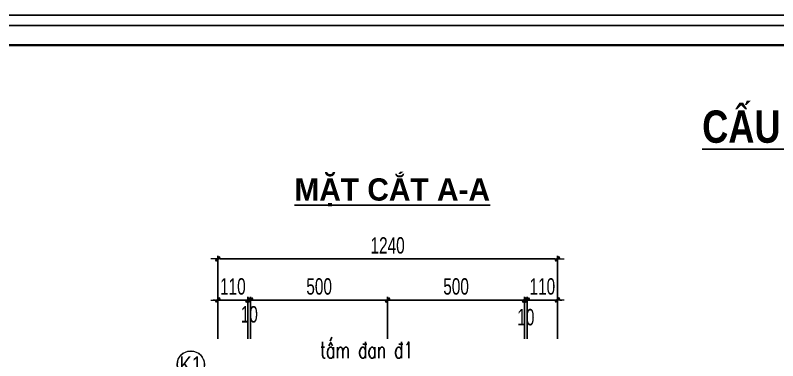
# Model space of a CAD drawing. Header units: inches. Extents: x 2792 to 53517, y -20644 to 27576.
# Drawn here: x 27826 to 30611, y 25689 to 26952 of the extents above; entities that cross this region are included whole.
import ezdxf
from ezdxf.enums import TextEntityAlignment as Align

# ---------------------------------------------------------------- set-up
doc = ezdxf.new("R2010")
doc.units = ezdxf.units.IN
doc.header["$MEASUREMENT"] = 0
doc.set_wipeout_variables(frame=1)
for name, color, linetype, lineweight in [('2 - Text2', 2, 'Continuous', 20), ('LC Dim', 8, 'Continuous', 18), ('LC ISO', 153, 'Continuous', 13), ('LC Khac', 4, 'Continuous', 9), ('LC Net manh', 9, 'Continuous', 5), ('LC Text1', 3, 'Continuous', 20), ('LC Text2', 7, 'Continuous', 25), ('THEP', 1, 'Continuous', 35)]:
    doc.layers.add(name, color=color, linetype=linetype, lineweight=lineweight)
doc.layers.add('ENTTNTHIETKE1', color=2, linetype='Continuous')
doc.layers.add('KHUNGTEN', color=5, linetype='Continuous')
doc.styles.add('EG 1', font='')
doc.styles.add('General text 2', font='arial.ttf')
doc.styles.add('HOATBIF', font='hoatbif.shx', dxfattribs={"width": 0.7})
doc.styles.add('LC 1', font='')
doc.styles.add('LC 3', font='vnsimli.shx', dxfattribs={"width": 0.75})
doc.styles.add('LC3', font='', dxfattribs={"width": 0.8})
doc.styles.get('EG 1').set_extended_font_data('.VnAvantH', bold=True)
doc.styles.get('LC 1').set_extended_font_data('.VnAvantH', bold=True)
doc.styles.get('LC3').set_extended_font_data('.VnArialH', bold=True)
doc.dimstyles.new('1-100(1-25)', dxfattribs={"dimscale": 25, "dimtxt": 2.5, "dimasz": 0.35, "dimexe": 0.5, "dimexo": 0, "dimgap": 0.8, "dimtad": 1, "dimdec": 0, "dimzin": 0, "dimdsep": 46, "dimtxsty": 'HOATBIF', "dimblk1": 'DOT', "dimblk2": 'DOT', "dimsah": 1, "dimcen": -1, "dimdle": 1, "dimclrd": 256, "dimclre": 256, "dimclrt": 4, "dimadec": 3, "dimazin": 2, "dimtfac": 0.333333, "dimtdec": 0, "dimtix": 1, "dimtmove": 2, "dimatfit": 3, "dimldrblk": 'DOT', "dimfxl": 1, "dimtvp": 0.833333, "dimtolj": 1, "dimtzin": 0, "dimarcsym": 0})

# ---------------------------------------------------------------- blocks, each defined once
blk = doc.blocks.new('DOT')
at = {"layer": 'LC Dim'}
blk.add_line((-3, 0), (3, 0), dxfattribs=at)
at = {"layer": 'LC Dim', "color": 4}
blk.add_line((-1, -1), (1, 1), dxfattribs=at)
blk.add_lwpolyline([(0.5, 1), (-1, -0.5), (-0.5, -1), (1, 0.5)], close=True, dxfattribs=at)
blk = doc.blocks.new('*D39')
at = {"layer": 'Defpoints', "color": 0, "transparency": 16777216}
for p in [(29695.9, 25911.5), (29685.9, 25769), (29695.9, 25769)]:
    blk.add_point(p, dxfattribs=at)
at = {"layer": 'LC Dim', "lineweight": -2, "transparency": 16777216}
for p, q in [((29685.9, 25769), (29685.9, 25923.5)), ((29695.9, 25769), (29695.9, 25923.5)), ((29677.5, 25911.5), (29669.1, 25911.5)), ((29685.9, 25911.5), (29695.9, 25911.5)), ((29704.3, 25911.5), (29712.7, 25911.5))]:
    blk.add_line(p, q, dxfattribs=at)
at = {"layer": 'LC Dim', "lineweight": -2, "transparency": 16777216, "xscale": 8.399999999999999, "yscale": 8.399999999999999, "zscale": 8.399999999999999}
blk.add_blockref('DOT', (29685.9, 25911.5), dxfattribs=at)
at = {"layer": 'LC Dim', "lineweight": -2, "transparency": 16777216, "xscale": 8.399999999999999, "yscale": 8.399999999999999, "zscale": 8.399999999999999, "rotation": 180}
blk.add_blockref('DOT', (29695.9, 25911.5), dxfattribs=at)
at = {"layer": 'LC Dim', "color": 4, "transparency": 16777216, "insert": (29690.9, 25848.4), "char_height": 60, "attachment_point": 5, "style": 'HOATBIF'}
blk.add_mtext('\\A1;10', dxfattribs=at)
blk = doc.blocks.new('_Dot')
at = {"color": 0, "linetype": 'ByBlock', "lineweight": -2}
blk.add_line((-0.5, 0), (-1, 0), dxfattribs=at)
at = {"color": 0, "linetype": 'ByBlock', "const_width": 0.5}
blk.add_lwpolyline([(-0.25, 0, 1), (0.25, 0, 1)], format="xyb", close=True, dxfattribs=at)
blk = doc.blocks.new('*D45')
at = {"layer": 'Defpoints', "color": 0, "transparency": 16777216}
for p in [(28676, 25911.5), (28566, 25769), (28676, 25769)]:
    blk.add_point(p, dxfattribs=at)
at = {"layer": 'LC Dim', "lineweight": -2, "transparency": 16777216}
for p, q in [((28566, 25769), (28566, 25923.5)), ((28676, 25769), (28676, 25923.5)), ((28557.6, 25911.5), (28549.2, 25911.5)), ((28566, 25911.5), (28676, 25911.5)), ((28684.4, 25911.5), (28692.8, 25911.5))]:
    blk.add_line(p, q, dxfattribs=at)
at = {"layer": 'LC Dim', "lineweight": -2, "transparency": 16777216, "xscale": 8.399999999999999, "yscale": 8.399999999999999, "zscale": 8.399999999999999}
blk.add_blockref('DOT', (28566, 25911.5), dxfattribs=at)
at = {"layer": 'LC Dim', "lineweight": -2, "transparency": 16777216, "xscale": 8.399999999999999, "yscale": 8.399999999999999, "zscale": 8.399999999999999, "rotation": 180}
blk.add_blockref('DOT', (28676, 25911.5), dxfattribs=at)
at = {"layer": 'LC Dim', "color": 4, "transparency": 16777216, "insert": (28621, 25960.7), "char_height": 60, "attachment_point": 5, "style": 'HOATBIF'}
blk.add_mtext('\\A1;110', dxfattribs=at)
blk = doc.blocks.new('*D46')
at = {"layer": 'Defpoints', "color": 0, "transparency": 16777216}
for p in [(28685.9, 25911.5), (28676, 25769), (28685.9, 25769)]:
    blk.add_point(p, dxfattribs=at)
at = {"layer": 'LC Dim', "lineweight": -2, "transparency": 16777216}
for p, q in [((28676, 25769), (28676, 25923.5)), ((28685.9, 25769), (28685.9, 25923.5)), ((28667.6, 25911.5), (28659.2, 25911.5)), ((28676, 25911.5), (28685.9, 25911.5)), ((28694.3, 25911.5), (28702.7, 25911.5))]:
    blk.add_line(p, q, dxfattribs=at)
at = {"layer": 'LC Dim', "lineweight": -2, "transparency": 16777216, "xscale": 8.399999999999999, "yscale": 8.399999999999999, "zscale": 8.399999999999999}
blk.add_blockref('DOT', (28676, 25911.5), dxfattribs=at)
at = {"layer": 'LC Dim', "lineweight": -2, "transparency": 16777216, "xscale": 8.399999999999999, "yscale": 8.399999999999999, "zscale": 8.399999999999999, "rotation": 180}
blk.add_blockref('DOT', (28685.9, 25911.5), dxfattribs=at)
at = {"layer": 'LC Dim', "color": 4, "transparency": 16777216, "insert": (28681, 25858.8), "char_height": 60, "attachment_point": 5, "style": 'HOATBIF'}
blk.add_mtext('\\A1;10', dxfattribs=at)
blk = doc.blocks.new('*D47')
at = {"layer": 'Defpoints', "color": 0, "transparency": 16777216}
for p in [(29186, 25911.5), (28685.9, 25769), (29186, 25769)]:
    blk.add_point(p, dxfattribs=at)
at = {"layer": 'LC Dim', "lineweight": -2, "transparency": 16777216}
for p, q in [((28685.9, 25769), (28685.9, 25923.5)), ((29186, 25769), (29186, 25923.5)), ((28694.3, 25911.5), (29177.6, 25911.5))]:
    blk.add_line(p, q, dxfattribs=at)
at = {"layer": 'LC Dim', "lineweight": -2, "transparency": 16777216, "xscale": 8.399999999999999, "yscale": 8.399999999999999, "zscale": 8.399999999999999, "rotation": 180}
blk.add_blockref('DOT', (28685.9, 25911.5), dxfattribs=at)
at = {"layer": 'LC Dim', "lineweight": -2, "transparency": 16777216, "xscale": 8.399999999999999, "yscale": 8.399999999999999, "zscale": 8.399999999999999}
blk.add_blockref('DOT', (29186, 25911.5), dxfattribs=at)
at = {"layer": 'LC Dim', "color": 4, "transparency": 16777216, "insert": (28936, 25960.7), "char_height": 60, "attachment_point": 5, "style": 'HOATBIF'}
blk.add_mtext('\\A1;500', dxfattribs=at)
blk = doc.blocks.new('*D48')
at = {"layer": 'Defpoints', "color": 0, "transparency": 16777216}
for p in [(29685.9, 25911.5), (29186, 25769), (29685.9, 25769)]:
    blk.add_point(p, dxfattribs=at)
at = {"layer": 'LC Dim', "lineweight": -2, "transparency": 16777216}
for p, q in [((29186, 25769), (29186, 25923.5)), ((29685.9, 25769), (29685.9, 25923.5)), ((29194.4, 25911.5), (29677.5, 25911.5))]:
    blk.add_line(p, q, dxfattribs=at)
at = {"layer": 'LC Dim', "lineweight": -2, "transparency": 16777216, "xscale": 8.399999999999999, "yscale": 8.399999999999999, "zscale": 8.399999999999999, "rotation": 180}
blk.add_blockref('DOT', (29186, 25911.5), dxfattribs=at)
at = {"layer": 'LC Dim', "lineweight": -2, "transparency": 16777216, "xscale": 8.399999999999999, "yscale": 8.399999999999999, "zscale": 8.399999999999999}
blk.add_blockref('DOT', (29685.9, 25911.5), dxfattribs=at)
at = {"layer": 'LC Dim', "color": 4, "transparency": 16777216, "insert": (29436, 25960.7), "char_height": 60, "attachment_point": 5, "style": 'HOATBIF'}
blk.add_mtext('\\A1;500', dxfattribs=at)
blk = doc.blocks.new('*D49')
at = {"layer": 'Defpoints', "color": 0, "transparency": 16777216}
for p in [(29805.9, 25911.5), (29695.9, 25769), (29805.9, 25769)]:
    blk.add_point(p, dxfattribs=at)
at = {"layer": 'LC Dim', "lineweight": -2, "transparency": 16777216}
for p, q in [((29695.9, 25769), (29695.9, 25923.5)), ((29805.9, 25769), (29805.9, 25923.5)), ((29687.5, 25911.5), (29679.1, 25911.5)), ((29695.9, 25911.5), (29805.9, 25911.5)), ((29814.3, 25911.5), (29822.7, 25911.5))]:
    blk.add_line(p, q, dxfattribs=at)
at = {"layer": 'LC Dim', "lineweight": -2, "transparency": 16777216, "xscale": 8.399999999999999, "yscale": 8.399999999999999, "zscale": 8.399999999999999}
blk.add_blockref('DOT', (29695.9, 25911.5), dxfattribs=at)
at = {"layer": 'LC Dim', "lineweight": -2, "transparency": 16777216, "xscale": 8.399999999999999, "yscale": 8.399999999999999, "zscale": 8.399999999999999, "rotation": 180}
blk.add_blockref('DOT', (29805.9, 25911.5), dxfattribs=at)
at = {"layer": 'LC Dim', "color": 4, "transparency": 16777216, "insert": (29750.9, 25960.7), "char_height": 60, "attachment_point": 5, "style": 'HOATBIF'}
blk.add_mtext('\\A1;110', dxfattribs=at)
blk = doc.blocks.new('*D50')
at = {"layer": 'Defpoints', "color": 0, "transparency": 16777216}
for p in [(29805.9, 26061.5), (28566, 25769), (29805.9, 25769)]:
    blk.add_point(p, dxfattribs=at)
at = {"layer": 'LC Dim', "lineweight": -2, "transparency": 16777216}
for p, q in [((28566, 25769), (28566, 26073.5)), ((28574.4, 26061.5), (29797.5, 26061.5)), ((29805.9, 25769), (29805.9, 26073.5))]:
    blk.add_line(p, q, dxfattribs=at)
at = {"layer": 'LC Dim', "lineweight": -2, "transparency": 16777216, "xscale": 8.399999999999999, "yscale": 8.399999999999999, "zscale": 8.399999999999999, "rotation": 180}
blk.add_blockref('DOT', (28566, 26061.5), dxfattribs=at)
at = {"layer": 'LC Dim', "lineweight": -2, "transparency": 16777216, "xscale": 8.399999999999999, "yscale": 8.399999999999999, "zscale": 8.399999999999999}
blk.add_blockref('DOT', (29805.9, 26061.5), dxfattribs=at)
at = {"layer": 'LC Dim', "color": 4, "transparency": 16777216, "insert": (29186, 26110.7), "char_height": 60, "attachment_point": 5, "style": 'HOATBIF'}
blk.add_mtext('\\A1;1240', dxfattribs=at)
blk = doc.blocks.new('TIEUDE1')
at = {"layer": '2 - Text2', "color": 7, "style": 'EG 1'}
blk.add_attdef('TIªU§Ò', text='', height=5, dxfattribs=at).set_placement((0, 0), align=Align.BOTTOM_CENTER)
blk.add_attdef('TL', text='', height=3, dxfattribs=at).set_placement((0, -2), align=Align.TOP_CENTER)
blk = doc.blocks.new('khung vpn')
at = {"layer": 'Defpoints'}
blk.add_line((52556.46, -4195.446), (52498.758, -4195.446), dxfattribs=at)
at = {"layer": 'KHUNGTEN'}
blk.add_lwpolyline([(52556.243, -4234.885), (52502.048, -4234.885), (52502.048, -4195.662), (52556.243, -4195.662)], close=True, dxfattribs=at)
at = {"layer": 'THEP'}
blk.add_lwpolyline([(52555.832, -4234.474), (52502.459, -4234.474), (52502.459, -4196.073), (52555.832, -4196.073)], close=True, dxfattribs=at)
blk = doc.blocks.new('TIEUDE2')
at = {"layer": 'LC Text2', "color": 7, "style": 'LC 1'}
blk.add_attdef('%%UTIªU§Ò', text='', height=3.5, dxfattribs=at).set_placement((0, 0), align=Align.BOTTOM_CENTER)
blk.add_attdef('TL', text='', height=2.2, dxfattribs=at).set_placement((0, -1.8), align=Align.TOP_CENTER)
blk = doc.blocks.new('CT')
at = {"layer": 'LC Khac'}
blk.add_hatch(color=252, dxfattribs=at).paths.add_polyline_path([(3.25, 1.6), (1.64, 1.6), (1.64, 0)])
at = {"layer": 'LC Khac', "color": 9, "ltscale": 50}
for p, q in [((0.05, 3.14), (12, 3.14)), ((12.09, 0), (0, 0))]:
    blk.add_line(p, q, dxfattribs=at)
for points in [[(1.64, 6.43), (1.64, 0)], [(1.64, 0), (0.03, 1.6), (1.64, 1.6)], [(1.64, 0), (3.25, 1.6), (1.64, 1.6)]]:
    blk.add_lwpolyline(points, dxfattribs=at)
at = {"layer": 'LC Khac', "color": 3, "style": 'LC 3', "width": 0.75}
blk.add_attdef('CT', (1.91, 3.5), '', height=2.2, dxfattribs=at)
blk = doc.blocks.new('*U7')
at = {"layer": 'Defpoints'}
blk.add_lwpolyline([(0, 4.25), (-2.5, 3.44), (-4.04, 1.31), (-4.04, -1.31), (-2.5, -3.44), (0, -4.25), (2.5, -3.44), (4.04, -1.31), (4.04, 1.31), (2.5, 3.44)], close=True, dxfattribs=at)
at = {"layer": 'LC Text1', "style": 'General text 2', "width": 0.8, "flags": 8}
blk.add_attdef('SYMBOL', text='', height=5.2, dxfattribs=at).set_placement((0, 0), align=Align.MIDDLE_CENTER)
blk.add_wipeout([(0, 4.25), (-2.5, 3.44), (-4.04, 1.31), (-4.04, -1.31), (-2.5, -3.44), (0, -4.25), (2.5, -3.44), (4.04, -1.31), (4.04, 1.31), (2.5, 3.44)]).dxf.layer = 'LC Net manh'
at = {"layer": 'LC ISO'}
blk.add_circle((0, 0), 4.25, dxfattribs=at)

msp = doc.modelspace()

# ---------------------------------------------------------------- block references
at = {"layer": 'ENTTNTHIETKE1', "color": 6, "xscale": 174.6923362277684, "yscale": 174.6923362275322, "zscale": 174.6923362275149}
msp.add_blockref('khung vpn', (-9144699.3, 759864.6, 0), dxfattribs=at)
at = {"layer": 'LC Text1'}
ref = msp.add_blockref('CT', (27833, 25578.4, 0), dxfattribs=dict(at, xscale=-24.00000017379419, yscale=24.00000017379419, zscale=24.00000017379419, rotation=0.000783707937985767))
ref.add_attrib('CT', 'c® tk', (27551.4, 25677.8, 0), dxfattribs={"color": 3, "height": 59.52, "rotation": 0.0008, "style": 'LC 3', "width": 0.7})
at = {"layer": 'LC Text2'}
ref = msp.add_blockref('TIEUDE1', (31310.5, 26450.7, 0), dxfattribs=dict(at, xscale=24.00000000020207, yscale=24.00000000020207, zscale=24.00000000020207))
ref.add_attrib('TIªU§Ò', '%%uCÊU T¹O Hè ga th¨m lo¹i 1', dxfattribs={"color": 7, "height": 118.186, "style": 'LC3', "width": 0.8}).set_placement((31310.5, 26450.7, 0), align=Align.BOTTOM_CENTER)
ref.add_attrib('TL', '(sè l\xadîng: 14 c¸i)', dxfattribs={"color": 7, "height": 72, "style": 'LC 1'}).set_placement((31310.5, 26402.7, 0), align=Align.TOP_CENTER)
ref = msp.add_blockref('TIEUDE2', (29202.9, 26250.3, 0), dxfattribs=dict(at, xscale=24.00000017379419, yscale=24.00000017379419, zscale=24.00000017379419, rotation=359.999216292062))
ref.add_attrib('%%UTIªU§Ò', '%%UmÆt c¾t a-a', dxfattribs={"color": 7, "height": 81.508, "rotation": 359.9992, "style": 'LC 1'}).set_placement((29202.9, 26250.3, 0), align=Align.BOTTOM_CENTER)

# ---------------------------------------------------------------- texts
at = {"layer": 'LC Text1', "color": 3, "style": 'LC 3', "width": 0.7}
msp.add_text('tÊm ®an ®1', height=60, dxfattribs=at).set_placement((28939.5, 25698.5, 0))

# ---------------------------------------------------------------- dimensions: what is measured, and where the dimension line sits
at = {"layer": 'LC Dim'}
for base, p1, p2, picture, middle in [((29805.9, 26061.5, 0), (28566, 25769, 0), (29805.9, 25769, 0), '*D50', (29186, 26110.7, 0)), ((28676, 25911.5, 0), (28566, 25769, 0), (28676, 25769, 0), '*D45', (28621, 25960.7, 0)), ((29186, 25911.5, 0), (28685.9, 25769, 0), (29186, 25769, 0), '*D47', (28936, 25960.7, 0)), ((29685.9, 25911.5, 0), (29186, 25769, 0), (29685.9, 25769, 0), '*D48', (29436, 25960.7, 0)), ((29805.9, 25911.5, 0), (29695.9, 25769, 0), (29805.9, 25769, 0), '*D49', (29750.9, 25960.7, 0))]:
    dim = msp.add_linear_dim(base=base, p1=p1, p2=p2, dimstyle='1-100(1-25)', override={"dimscale": 24}, dxfattribs=at)
    dim.commit()
    dim.dimension.update_dxf_attribs({"geometry": picture, "text_midpoint": middle})
for base, p1, p2, picture, middle in [((28685.9, 25911.5, 0), (28676, 25769, 0), (28685.9, 25769, 0), '*D46', (28681, 25858.8, 0)), ((29695.9, 25911.5, 0), (29685.9, 25769, 0), (29695.9, 25769, 0), '*D39', (29690.9, 25848.4, 0))]:
    dim = msp.add_linear_dim(base=base, p1=p1, p2=p2, dimstyle='1-100(1-25)', override={"dimscale": 24}, dxfattribs=at)
    dim.commit()
    dim.dimension.update_dxf_attribs({"geometry": picture, "text_midpoint": middle, "dimtype": 160})

# ---------------------------------------------------------------- next in the draw order: block references
at = {"layer": 'LC Net manh'}
ref = msp.add_blockref('*U7', (28467.2, 25675.3), dxfattribs=dict(at, xscale=11.70974117654345, yscale=11.70974117654345, zscale=11.70974117654345))
ref.add_attrib('SYMBOL', 'K1', dxfattribs={"layer": 'LC Text1', "height": 60.89, "style": 'General text 2', "width": 0.8}).set_placement((28467.2, 25675.3), align=Align.MIDDLE_CENTER)

doc.saveas('drawing.dxf')
